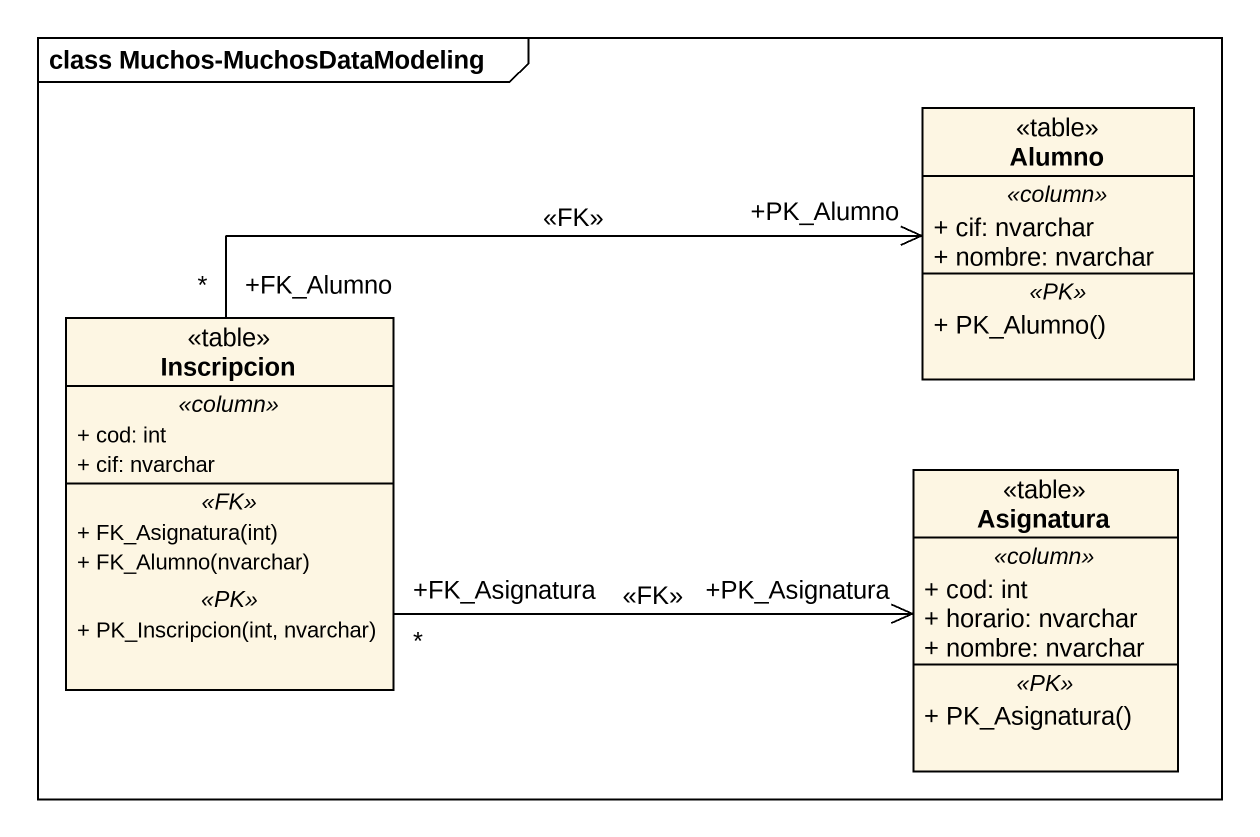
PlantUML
@startuml
mainframe class Muchos-MuchosDataModeling
hide circle
hide empty members
skinparam classAttributeIconSize 0
class Alumno <<table>> {
  .. <<column>> ..
  + cif: nvarchar
  + nombre: nvarchar
  .. <<PK>> ..
  + PK_Alumno()
}
class Inscripcion <<table>> {
  .. <<column>> ..
  + cod: int
  + cif: nvarchar
  .. <<FK>> ..
  + FK_Asignatura(int)
  + FK_Alumno(nvarchar)
  .. <<PK>> ..
  + PK_Inscripcion(int, nvarchar)
}
class Asignatura <<table>> {
  .. <<column>> ..
  + cod: int
  + horario: nvarchar
  + nombre: nvarchar
  .. <<PK>> ..
  + PK_Asignatura()
}
Inscripcion "+FK_Alumno\n*" -right-> "+PK_Alumno" Alumno : <<FK>>
Inscripcion "+FK_Asignatura\n*" -right-> "+PK_Asignatura" Asignatura : <<FK>>
@enduml
